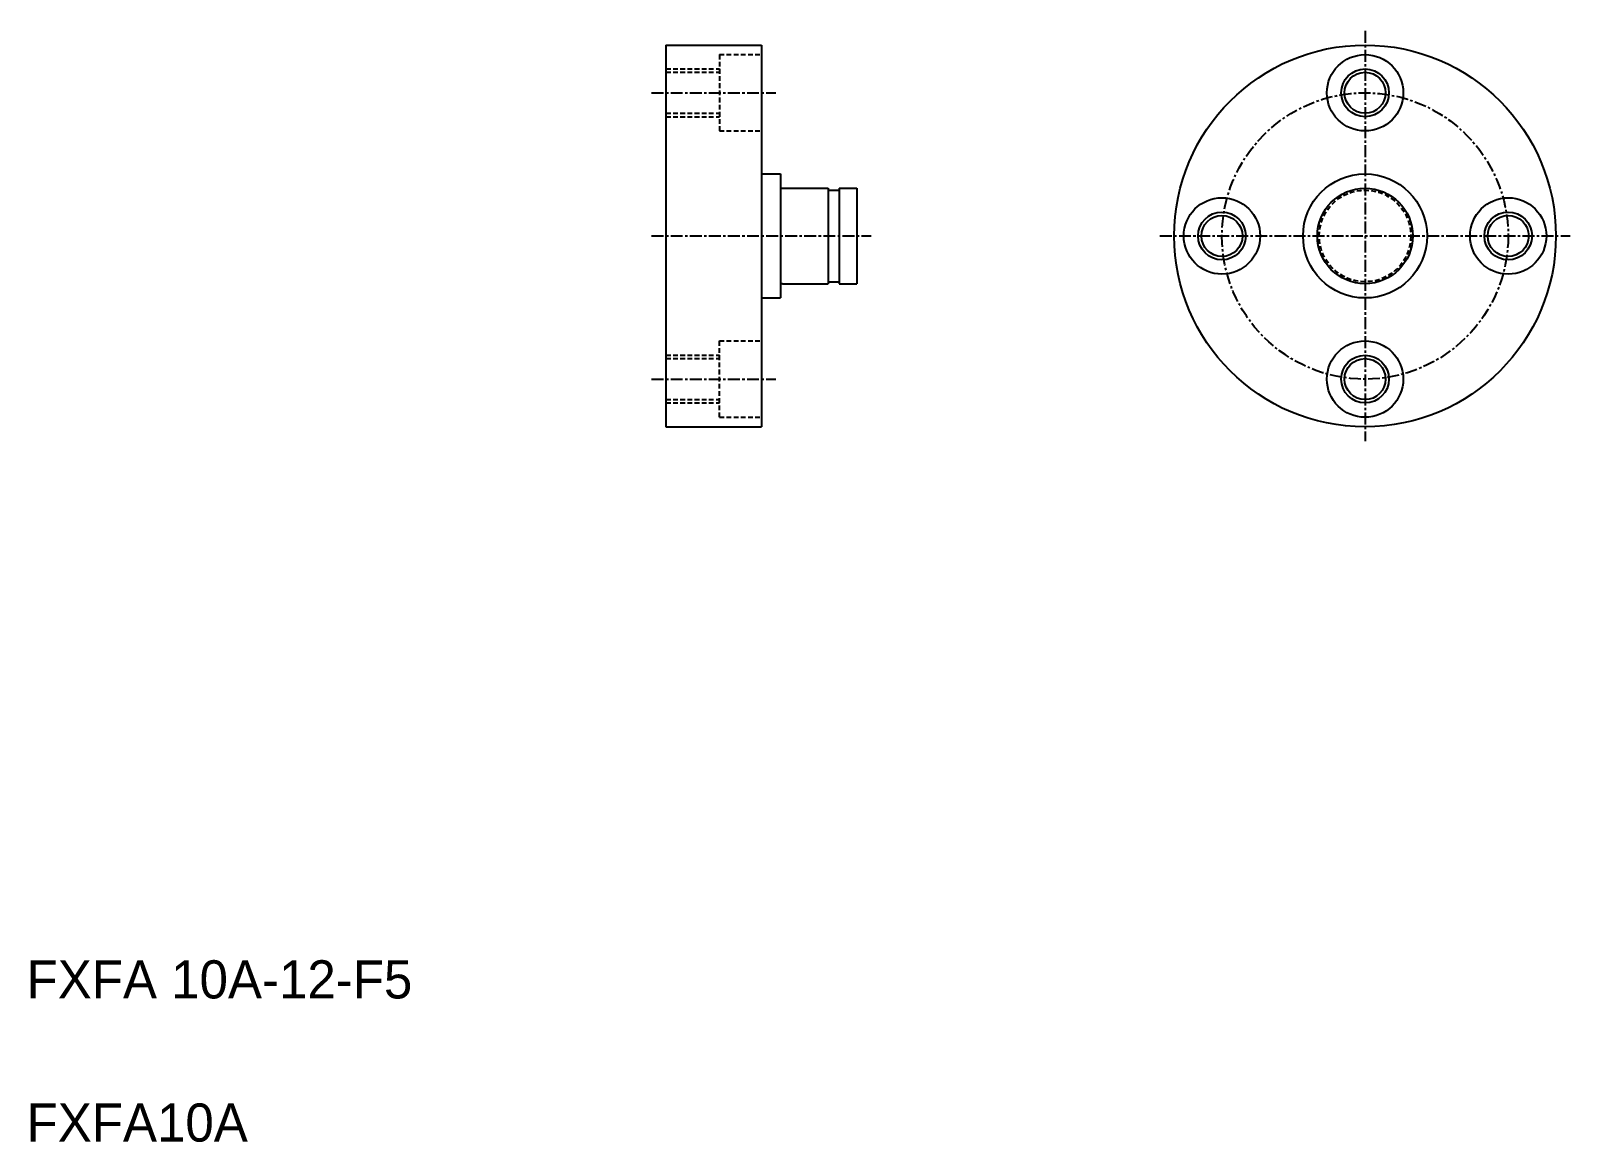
# Model space of a CAD drawing. Extents: x 28 to 189, y 141 to 258.
import ezdxf

# ---------------------------------------------------------------- set-up
doc = ezdxf.new("R2010")
doc.units = 0
doc.linetypes.add('CENTER', pattern=[2, 1.25, -0.25, 0.25, -0.25])
doc.linetypes.add('DASHED', pattern=[0.75, 0.5, -0.25])
doc.layers.get('0').update_dxf_attribs({"linetype": 'CONTINUOUS'})
doc.layers.add('CENTER', color=1, linetype='CENTER')

msp = doc.modelspace()

# ---------------------------------------------------------------- linework, layer by layer
at = {"color": 7, "linetype": 'CONTINUOUS'}
for p, q in [((94.39, 256.19), (94.39, 216.19)), ((94.39, 256.19), (104.39, 256.19)), ((104.39, 256.19), (104.39, 216.19)), ((104.39, 242.69), (106.39, 242.69)), ((106.39, 242.69), (106.39, 229.69)), ((106.59, 241.19), (111.39, 241.19)), ((111.39, 241.19), (111.39, 231.19)), ((111.39, 240.99), (112.54, 240.99)), ((112.54, 241.19), (112.54, 231.19)), ((112.54, 241.19), (114.39, 241.19)), ((114.39, 241.19), (114.39, 231.19)), ((104.39, 236.19), (104.39, 236.19)), ((106.59, 231.19), (111.39, 231.19)), ((111.39, 231.39), (112.54, 231.39)), ((112.54, 231.19), (114.39, 231.19)), ((104.39, 229.69), (106.39, 229.69)), ((94.39, 216.19), (104.39, 216.19))]:
    msp.add_line(p, q, dxfattribs=at)
at = {"color": 3, "linetype": 'DASHED'}
for p, q in [((99.99, 255.19), (99.99, 247.19)), ((99.99, 255.19), (104.39, 255.19)), ((94.39, 253.69), (99.99, 253.69)), ((94.39, 253.34), (99.99, 253.34)), ((94.39, 249.04), (99.99, 249.04)), ((94.39, 248.69), (99.99, 248.69)), ((99.99, 247.19), (104.39, 247.19)), ((104.39, 247.69), (104.39, 247.69)), ((104.39, 247.19), (104.39, 247.19)), ((99.99, 225.19), (104.39, 225.19)), ((99.99, 217.19), (99.99, 225.19)), ((104.39, 225.19), (104.39, 225.19)), ((104.39, 224.69), (104.39, 224.69)), ((94.39, 223.69), (99.99, 223.69)), ((94.39, 223.34), (99.99, 223.34)), ((94.39, 219.04), (99.99, 219.04)), ((94.39, 218.69), (99.99, 218.69)), ((99.99, 217.19), (104.39, 217.19))]:
    msp.add_line(p, q, dxfattribs=at)
at = {"color": 7, "linetype": 'CONTINUOUS'}
for centre, radius in [((167.66, 236.19), 20), ((167.66, 251.19), 4), ((167.66, 251.19), 2.15), ((167.66, 236.19), 6.5), ((167.66, 236.19), 5), ((152.66, 236.19), 4), ((182.66, 236.19), 4), ((152.66, 236.19), 2.15), ((182.66, 236.19), 2.15), ((167.66, 221.19), 4), ((167.66, 221.19), 2.15)]:
    msp.add_circle(centre, radius, dxfattribs=at)
at = {"color": 3, "linetype": 'CONTINUOUS'}
for centre in [(167.66, 251.19), (152.66, 236.19), (182.66, 236.19), (167.66, 221.19)]:
    msp.add_circle(centre, 2.5, dxfattribs=at)
at = {"color": 3, "linetype": 'DASHED'}
msp.add_circle((167.66, 236.19), 4.8, dxfattribs=at)
at = {"color": 7, "linetype": 'CONTINUOUS'}
for centre, start, end in [((106.59, 241.39), 180, 270), ((106.59, 230.99), 90, 180)]:
    msp.add_arc(centre, 0.2, start, end, dxfattribs=at)
at = {"layer": 'CENTER', "color": 1, "linetype": 'CENTER'}
for p, q in [((167.66, 257.69), (167.66, 214.69)), ((92.89, 251.19), (105.89, 251.19)), ((92.89, 236.19), (115.89, 236.19)), ((146.16, 236.19), (189.16, 236.19)), ((92.89, 221.19), (105.89, 221.19))]:
    msp.add_line(p, q, dxfattribs=at)
msp.add_circle((167.66, 236.19), 15, dxfattribs=at)

# ---------------------------------------------------------------- texts
at = {"color": 7, "linetype": 'CONTINUOUS'}
for s, p in [('FXFA 10A-12-F5', (27.38, 156.29)), ('FXFA10A', (27.38, 141.29))]:
    msp.add_text(s, height=4, dxfattribs=at).set_placement(p)

doc.saveas('drawing.dxf')
